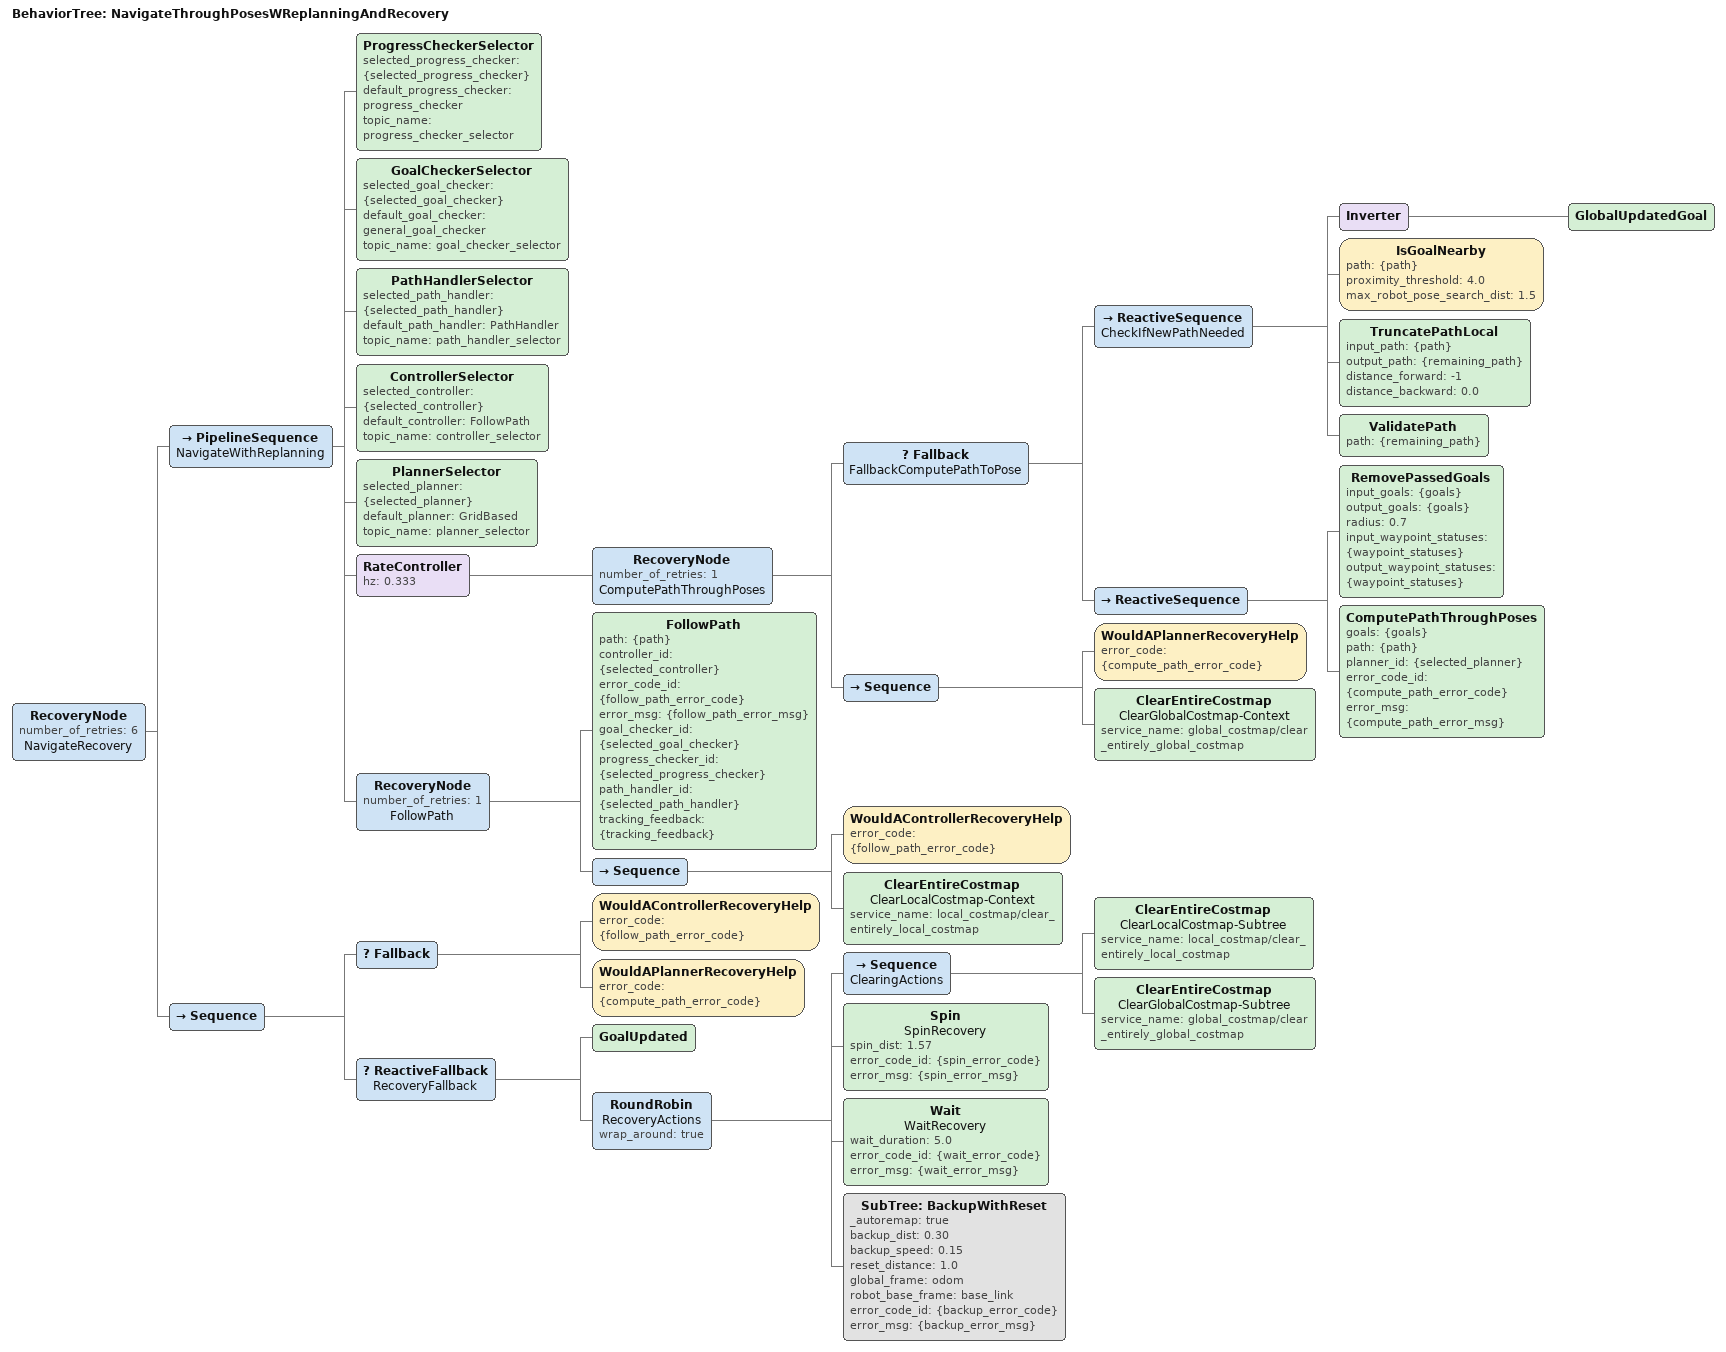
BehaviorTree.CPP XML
<root BTCPP_format="4" main_tree_to_execute="NavigateThroughPosesWReplanningAndRecovery">
  <BehaviorTree ID="NavigateThroughPosesWReplanningAndRecovery">
    <RecoveryNode number_of_retries="6" name="NavigateRecovery">
      <PipelineSequence name="NavigateWithReplanning">
        <ProgressCheckerSelector selected_progress_checker="{selected_progress_checker}" default_progress_checker="progress_checker" topic_name="progress_checker_selector"/>
        <GoalCheckerSelector selected_goal_checker="{selected_goal_checker}" default_goal_checker="general_goal_checker" topic_name="goal_checker_selector"/>
        <PathHandlerSelector selected_path_handler="{selected_path_handler}" default_path_handler="PathHandler" topic_name="path_handler_selector"/>
        <ControllerSelector selected_controller="{selected_controller}" default_controller="FollowPath" topic_name="controller_selector"/>
        <PlannerSelector selected_planner="{selected_planner}" default_planner="GridBased" topic_name="planner_selector"/>
        <RateController hz="0.333">
          <RecoveryNode number_of_retries="1" name="ComputePathThroughPoses">
            <Fallback name="FallbackComputePathToPose">
              <ReactiveSequence name="CheckIfNewPathNeeded">
                <Inverter>
                  <GlobalUpdatedGoal/>
                </Inverter>
                <IsGoalNearby path="{path}" proximity_threshold="4.0" max_robot_pose_search_dist="1.5"/>
                <TruncatePathLocal input_path="{path}" output_path="{remaining_path}" distance_forward="-1" distance_backward="0.0" />
                <ValidatePath path="{remaining_path}"/>
              </ReactiveSequence>
              <ReactiveSequence>
                <RemovePassedGoals input_goals="{goals}" output_goals="{goals}" radius="0.7" input_waypoint_statuses="{waypoint_statuses}" output_waypoint_statuses="{waypoint_statuses}"/>
                <ComputePathThroughPoses goals="{goals}" path="{path}" planner_id="{selected_planner}" error_code_id="{compute_path_error_code}" error_msg="{compute_path_error_msg}"/>
              </ReactiveSequence>
            </Fallback>
            <Sequence>
              <WouldAPlannerRecoveryHelp error_code="{compute_path_error_code}"/>
              <ClearEntireCostmap name="ClearGlobalCostmap-Context" service_name="global_costmap/clear_entirely_global_costmap"/>
            </Sequence>
          </RecoveryNode>
        </RateController>
        <RecoveryNode number_of_retries="1" name="FollowPath">
          <FollowPath path="{path}" controller_id="{selected_controller}" error_code_id="{follow_path_error_code}" error_msg="{follow_path_error_msg}" goal_checker_id="{selected_goal_checker}" progress_checker_id="{selected_progress_checker}" path_handler_id="{selected_path_handler}" tracking_feedback="{tracking_feedback}"/>
          <Sequence>
            <WouldAControllerRecoveryHelp error_code="{follow_path_error_code}"/>
            <ClearEntireCostmap name="ClearLocalCostmap-Context" service_name="local_costmap/clear_entirely_local_costmap"/>
          </Sequence>
        </RecoveryNode>
      </PipelineSequence>
      <Sequence>
        <Fallback>
          <WouldAControllerRecoveryHelp error_code="{follow_path_error_code}"/>
          <WouldAPlannerRecoveryHelp error_code="{compute_path_error_code}"/>
        </Fallback>
        <ReactiveFallback name="RecoveryFallback">
          <GoalUpdated/>
          <RoundRobin name="RecoveryActions" wrap_around="true">
            <Sequence name="ClearingActions">
              <ClearEntireCostmap name="ClearLocalCostmap-Subtree" service_name="local_costmap/clear_entirely_local_costmap"/>
              <ClearEntireCostmap name="ClearGlobalCostmap-Subtree" service_name="global_costmap/clear_entirely_global_costmap"/>
            </Sequence>
            <Spin name="SpinRecovery" spin_dist="1.57" error_code_id="{spin_error_code}" error_msg="{spin_error_msg}"/>
            <Wait name="WaitRecovery" wait_duration="5.0" error_code_id="{wait_error_code}" error_msg="{wait_error_msg}"/>
            <SubTree ID="BackupWithReset" _autoremap="true" backup_dist="0.30" backup_speed="0.15"
                      reset_distance="1.0" global_frame="odom" robot_base_frame="base_link"
                      error_code_id="{backup_error_code}" error_msg="{backup_error_msg}"/>
          </RoundRobin>
        </ReactiveFallback>
      </Sequence>
    </RecoveryNode>
  </BehaviorTree>
</root>
